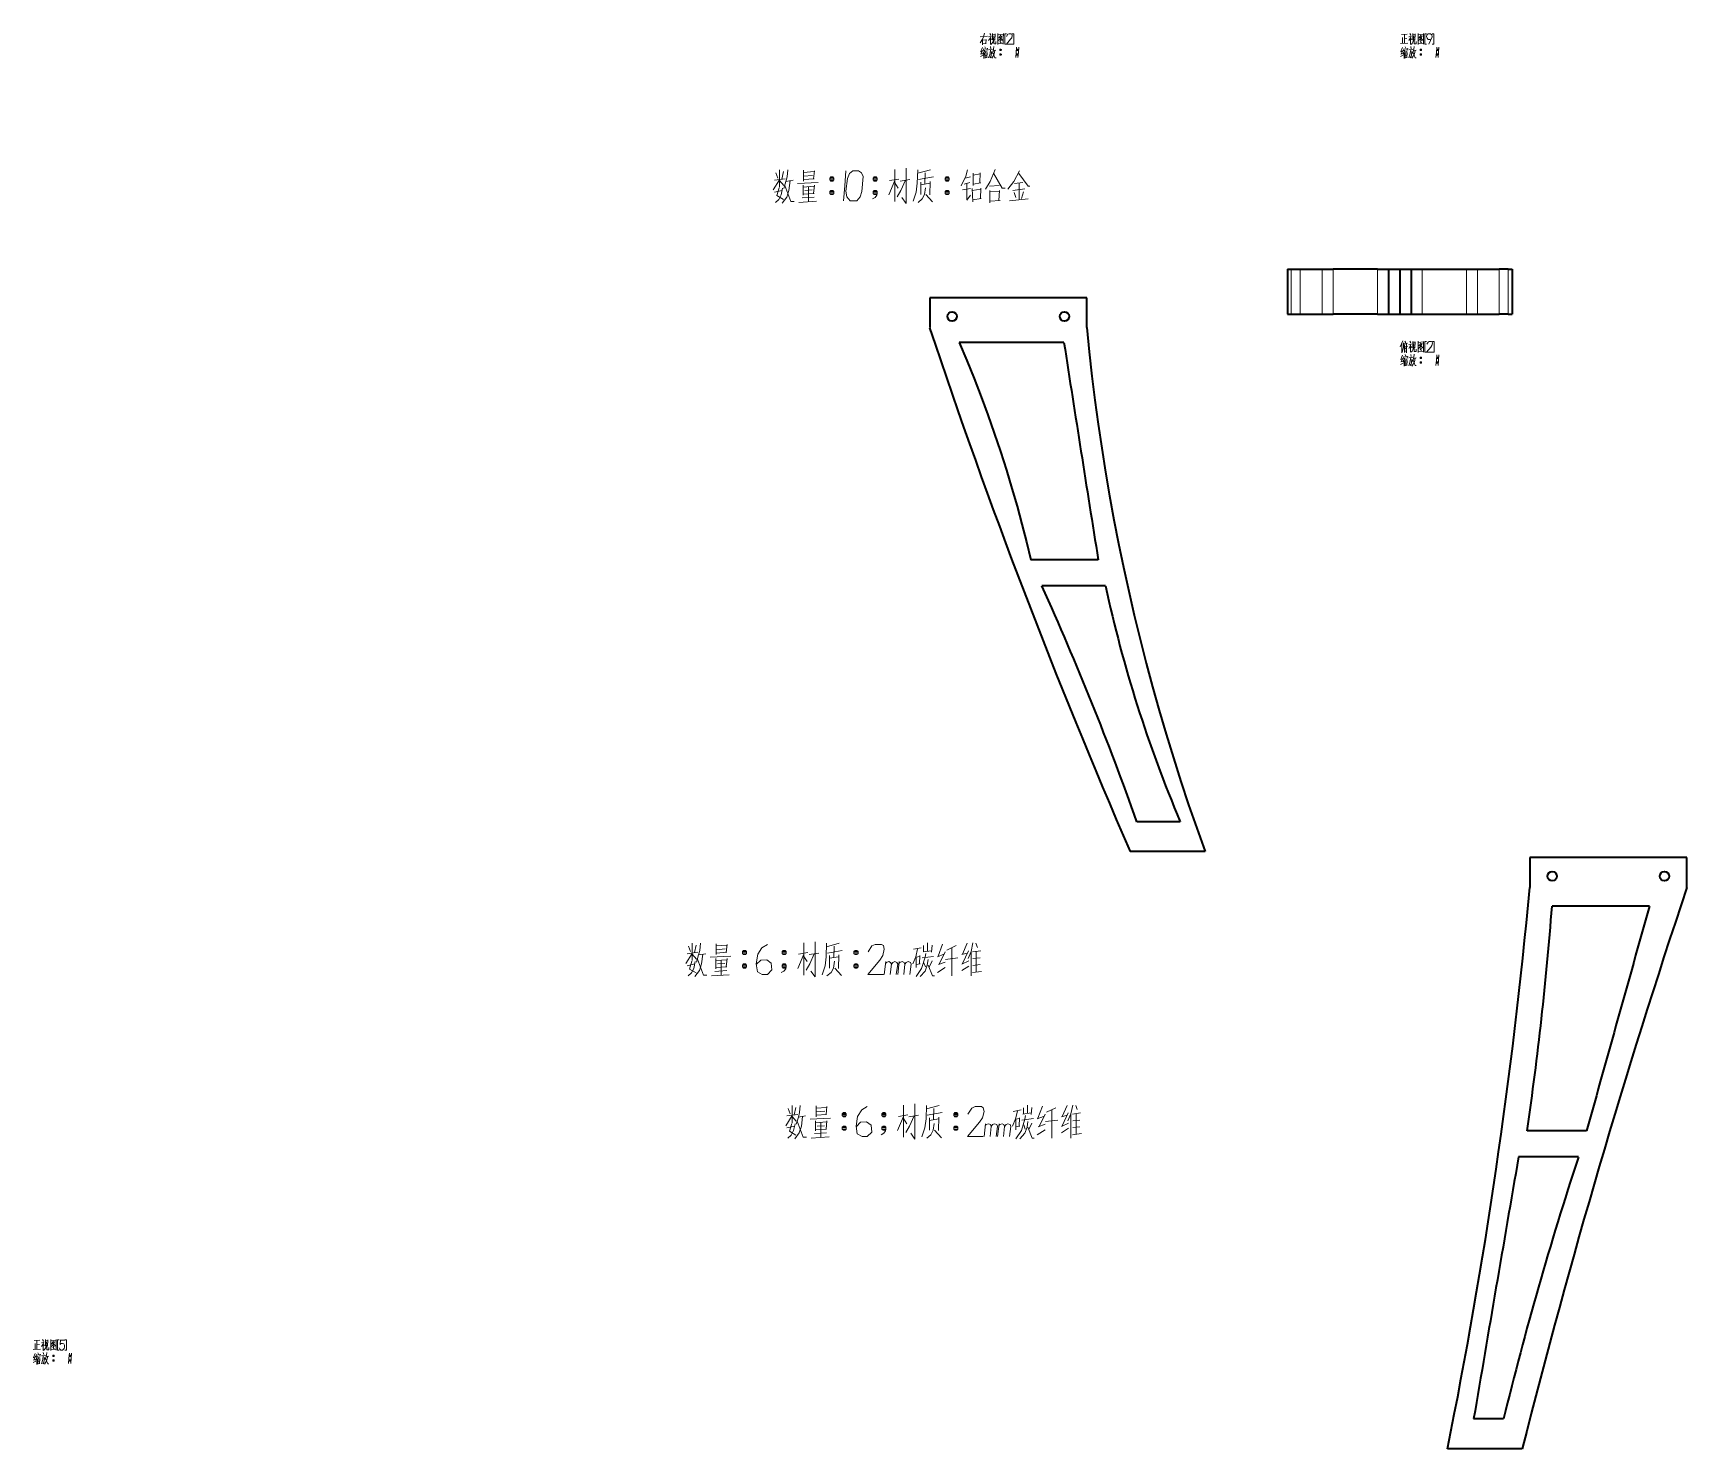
# Model space of a CAD drawing. Extents: x 45 to 1154, y 28 to 802.
# Drawn here: x 229.3 to 671.2, y 27.5 to 405.8 of the extents above; entities that cross this region are included whole.
import ezdxf

# ---------------------------------------------------------------- set-up
doc = ezdxf.new("R2010")
doc.units = 0

msp = doc.modelspace()

# ---------------------------------------------------------------- linework, layer by layer
at = {"color": 7, "lineweight": 35, "ltscale": 0.025}
for p, q in [((564.5, 342.76), (565.5, 342.76)), ((623.5, 342.76), (624.5, 342.76)), ((564.5, 330.76), (565.5, 330.76)), ((623.5, 330.76), (624.5, 330.76))]:
    msp.add_line(p, q, dxfattribs=at)
at = {"color": 7, "lineweight": 35, "ltscale": 0.3}
for p, q in [((564.5, 342.76), (564.5, 330.76)), ((591.48, 342.76), (591.48, 330.76)), ((594.5, 342.76), (594.5, 330.76)), ((597.52, 342.76), (597.52, 330.76)), ((624.5, 342.76), (624.5, 330.76))]:
    msp.add_line(p, q, dxfattribs=at)
at = {"color": 7, "lineweight": 35, "ltscale": 0.060306}
for p, q in [((565.5, 342.76), (567.91, 342.76)), ((623.5, 342.76), (621.09, 342.76)), ((565.5, 330.76), (567.91, 330.76)), ((623.5, 330.76), (621.09, 330.76))]:
    msp.add_line(p, q, dxfattribs=at)
at = {"color": 7, "lineweight": 13, "ltscale": 0.3}
for p, q in [((565.5, 342.76), (565.5, 330.76)), ((567.91, 342.76), (567.91, 330.76)), ((573.76, 342.76), (573.76, 330.76)), ((576.69, 342.76), (576.69, 330.76)), ((588.5, 342.76), (588.5, 330.76)), ((600.5, 342.76), (600.5, 330.76)), ((612.31, 342.76), (612.31, 330.76)), ((615.24, 342.76), (615.24, 330.76)), ((621.09, 342.76), (621.09, 330.76)), ((623.5, 342.76), (623.5, 330.76))]:
    msp.add_line(p, q, dxfattribs=at)
at = {"color": 7, "lineweight": 35, "ltscale": 0.146248}
for p, q in [((567.91, 342.76), (573.76, 342.76)), ((615.24, 342.76), (621.09, 342.76)), ((567.91, 330.76), (573.76, 330.76)), ((615.24, 330.76), (621.09, 330.76))]:
    msp.add_line(p, q, dxfattribs=at)
at = {"color": 7, "lineweight": 35, "ltscale": 0.073125}
for p, q in [((573.76, 342.76), (576.69, 342.76)), ((612.31, 342.76), (615.24, 342.76)), ((573.76, 330.76), (576.69, 330.76)), ((612.31, 330.76), (615.24, 330.76))]:
    msp.add_line(p, q, dxfattribs=at)
at = {"color": 7, "lineweight": 35, "ltscale": 0.295319}
for p, q in [((588.5, 342.76), (576.69, 342.76)), ((600.5, 342.76), (612.31, 342.76)), ((588.5, 330.76), (576.69, 330.76)), ((600.5, 330.76), (612.31, 330.76))]:
    msp.add_line(p, q, dxfattribs=at)
at = {"color": 7, "lineweight": 35, "ltscale": 0.07444}
for p, q in [((588.5, 342.76), (591.48, 342.76)), ((597.52, 342.76), (600.5, 342.76)), ((588.5, 330.76), (591.48, 330.76)), ((597.52, 330.76), (600.5, 330.76))]:
    msp.add_line(p, q, dxfattribs=at)
at = {"color": 7, "lineweight": 35, "ltscale": 0.075563}
for p, q in [((591.48, 342.76), (594.5, 342.76)), ((594.5, 342.76), (597.52, 342.76)), ((591.48, 330.76), (594.5, 330.76)), ((594.5, 330.76), (597.52, 330.76))]:
    msp.add_line(p, q, dxfattribs=at)
at = {"color": 7, "lineweight": 35, "ltscale": 0.2}
for p, q in [((468.87, 335.12), (468.87, 327.12)), ((510.87, 327.12), (510.87, 335.12)), ((629.22, 185.54), (629.22, 177.54)), ((671.22, 177.54), (671.22, 185.54)), ((622.22, 35.54), (614.22, 35.54))]:
    msp.add_line(p, q, dxfattribs=at)
at = {"color": 7, "lineweight": 35}
for p, q in [((510.87, 335.12), (468.87, 335.12)), ((504.76, 323.12), (476.76, 323.12)), ((542.47, 187.12), (522.47, 187.12)), ((671.22, 185.54), (629.22, 185.54)), ((661.19, 172.54), (635.19, 172.54)), ((627.22, 27.54), (607.22, 27.54))]:
    msp.add_line(p, q, dxfattribs=at)
at = {"color": 7, "lineweight": 35, "ltscale": 0.45}
msp.add_line((513.9, 265.12), (495.9, 265.12), dxfattribs=at)
at = {"color": 7, "lineweight": 35, "ltscale": 0.425}
msp.add_line((515.87, 258.12), (498.87, 258.12), dxfattribs=at)
at = {"color": 7, "lineweight": 35, "ltscale": 0.289577}
msp.add_line((535.83, 195.12), (524.25, 195.12), dxfattribs=at)
at = {"color": 7, "lineweight": 35, "ltscale": 0.396048}
msp.add_line((644.39, 112.54), (628.55, 112.54), dxfattribs=at)
at = {"color": 7, "lineweight": 35, "ltscale": 0.4}
msp.add_line((642.22, 105.54), (626.22, 105.54), dxfattribs=at)
at = {"color": 7, "lineweight": 13}
for points in [[(482.36, 403.24), (482.95, 404.18)], [(482.39, 404.78), (484.35, 404.99)], [(482.95, 404.18), (483.27, 404.85)], [(483.02, 404.25), (483.02, 402.68)], [(483.02, 403.94), (483.93, 404.04)], [(483.93, 403.06), (483.02, 402.96)], [(483.55, 405.83), (483.27, 404.85)], [(483.97, 404.15), (483.86, 403.06)], [(485.26, 405.06), (485.09, 404.57), (484.6, 403.83)], [(484.63, 404.85), (485.19, 404.92)], [(484.91, 405.72), (485.19, 405.3)], [(485.09, 404.57), (485.09, 402.78)], [(485.09, 404.39), (485.4, 404.08)], [(485.12, 402.22), (485.23, 401.66)], [(485.19, 402.78), (485.47, 403.06)], [(485.47, 403.06), (485.72, 403.41)], [(485.68, 405.69), (485.68, 404.01)], [(486.35, 405.51), (485.68, 405.44)], [(485.89, 404.04), (485.72, 403.41)], [(486, 405.09), (485.89, 404.04)], [(486.03, 402.26), (485.96, 401.52)], [(486.03, 403.06), (486.03, 404.15)], [(486.17, 402.96), (486.03, 403.06)], [(486.59, 402.96), (486.17, 402.96)], [(486.28, 403.94), (486.35, 405.62)], [(486.59, 403.59), (486.59, 402.96)], [(487.12, 405.72), (487.12, 404.25), (487.12, 402.75)], [(487.12, 405.69), (487.12, 404.29), (487.12, 402.89)], [(488.59, 405.55), (487.12, 405.41)], [(487.12, 402.99), (488.48, 403.1)], [(487.19, 403.8), (487.68, 404.22)], [(487.89, 405.27), (487.33, 404.46)], [(487.64, 404.71), (488.34, 403.97)], [(487.64, 403.62), (487.99, 403.24)], [(487.68, 404.92), (488.13, 404.99)], [(487.68, 404.22), (487.89, 404.5)], [(487.75, 404.01), (487.99, 403.73)], [(487.89, 404.5), (488.24, 405.13)], [(488.34, 403.97), (488.52, 404.01)], [(488.55, 402.82), (488.55, 402.92), (488.48, 403.1)], [(488.55, 402.92), (488.55, 404.29), (488.59, 405.69)], [(489.39, 402.85), (488.94, 402.85), (488.94, 404.25), (488.94, 405.65), (489.39, 405.65)], [(490.86, 402.85), (489.39, 402.85), (490.51, 404.18), (490.79, 404.6), (490.93, 405.2), (490.86, 405.55), (490.69, 405.65), (490.09, 405.65), (489.78, 405.51), (489.43, 404.95)], [(490.93, 402.85), (491.39, 402.85), (491.39, 404.25), (491.39, 405.65), (490.93, 405.65)], [(594.67, 403.03), (596.64, 403.13)], [(594.96, 405.44), (596.46, 405.51)], [(595.23, 404.64), (595.23, 403.06)], [(595.72, 405.44), (595.72, 404.29), (595.72, 403.1)], [(595.72, 404.32), (596.35, 404.39)], [(597.54, 405.06), (597.37, 404.57), (596.88, 403.83)], [(596.91, 404.85), (597.47, 404.92)], [(597.2, 405.72), (597.47, 405.3)], [(597.37, 404.57), (597.37, 402.78)], [(597.37, 404.39), (597.68, 404.08)], [(597.41, 402.22), (597.51, 401.66)], [(597.47, 402.78), (597.76, 403.06)], [(597.76, 403.06), (598, 403.41)], [(597.97, 405.69), (597.97, 404.01)], [(598.63, 405.51), (597.97, 405.44)], [(598.17, 404.04), (598, 403.41)], [(598.28, 405.09), (598.17, 404.04)], [(598.32, 402.26), (598.24, 401.52)], [(598.32, 403.06), (598.32, 404.15)], [(598.46, 402.96), (598.32, 403.06)], [(598.88, 402.96), (598.46, 402.96)], [(598.56, 403.94), (598.63, 405.62)], [(598.88, 403.59), (598.88, 402.96)], [(599.4, 405.72), (599.4, 404.25), (599.4, 402.75)], [(599.4, 405.69), (599.4, 404.29), (599.4, 402.89)], [(600.87, 405.55), (599.4, 405.41)], [(599.4, 402.99), (600.77, 403.1)], [(599.47, 403.8), (599.96, 404.22)], [(600.17, 405.27), (599.61, 404.46)], [(599.92, 404.71), (600.62, 403.97)], [(599.92, 403.62), (600.28, 403.24)], [(599.96, 404.92), (600.41, 404.99)], [(599.96, 404.22), (600.17, 404.5)], [(600.03, 404.01), (600.28, 403.73)], [(600.17, 404.5), (600.52, 405.13)], [(600.62, 403.97), (600.8, 404.01)], [(600.84, 402.82), (600.84, 402.92), (600.77, 403.1)], [(600.84, 402.92), (600.84, 404.29), (600.87, 405.69)], [(601.67, 402.85), (601.22, 402.85), (601.22, 404.25), (601.22, 405.65), (601.67, 405.65)], [(602.93, 404.29), (602.55, 404.15), (602.06, 404.15), (601.78, 404.43), (601.67, 404.88), (601.82, 405.41), (602.09, 405.65), (602.72, 405.65), (603.08, 405.34), (603.15, 404.81), (602.3, 402.85)], [(603.15, 402.85), (603.6, 402.85), (603.6, 404.25), (603.6, 405.65), (603.15, 405.65)], [(482.43, 399.53), (483.13, 399.91)], [(482.88, 400.96), (482.46, 400.82)], [(482.95, 401.98), (482.5, 400.89)], [(482.53, 400.19), (483.06, 400.37)], [(483.02, 401.21), (482.57, 400.19)], [(483.34, 400.68), (483.02, 400.19)], [(483.27, 401.66), (483.16, 401.1)], [(483.27, 401.52), (484.32, 401.66)], [(483.51, 401.24), (483.34, 400.68)], [(483.37, 400.75), (483.37, 399.04)], [(483.58, 400.96), (484.28, 401.07)], [(483.65, 402.15), (483.83, 401.77)], [(483.65, 400.54), (483.69, 399.14)], [(483.65, 400.44), (484.18, 400.51)], [(483.69, 399.88), (484.07, 399.95)], [(484.14, 399.39), (483.72, 399.32)], [(483.9, 401), (483.83, 400.44)], [(484.21, 400.61), (484.14, 399.21)], [(484.35, 401.77), (484.21, 401.31)], [(485.12, 401.38), (485.02, 400.47), (484.91, 400.05), (484.6, 399.18)], [(484.63, 401.31), (485.68, 401.45)], [(485.44, 400.89), (485.33, 400.05), (485.19, 399.21), (484.98, 399.49)], [(485.05, 400.72), (485.44, 400.79)], [(485.82, 399.63), (485.44, 399.11)], [(485.82, 400.89), (485.65, 400.33)], [(485.75, 400.65), (486.31, 399.21)], [(485.96, 401.52), (485.82, 400.89)], [(486.1, 400.26), (485.82, 399.63)], [(485.89, 401.14), (486.59, 401.28)], [(486.31, 401.21), (486.1, 400.26)], [(486.31, 399.21), (486.63, 399.21)], [(487.64, 401.35), (488.03, 401.35)], [(487.64, 400.09), (488.03, 400.09)], [(487.68, 401.45), (487.99, 401.45)], [(487.68, 401.21), (487.99, 401.21)], [(487.68, 400.19), (487.99, 400.19)], [(487.68, 399.95), (487.99, 399.95)], [(492.09, 402.08), (491.98, 400.68), (491.88, 399.28)], [(492.09, 401.35), (492.47, 401.35)], [(492.09, 400.09), (492.47, 400.09)], [(492.12, 401.45), (492.44, 401.45)], [(492.12, 401.21), (492.44, 401.21)], [(492.12, 400.19), (492.44, 400.19)], [(492.12, 399.95), (492.44, 399.95)], [(492.68, 402.08), (492.58, 400.68), (492.47, 399.28)], [(594.71, 399.53), (595.41, 399.91)], [(595.16, 400.96), (594.74, 400.82)], [(595.23, 401.98), (594.78, 400.89)], [(594.82, 400.19), (595.34, 400.37)], [(595.3, 401.21), (594.85, 400.19)], [(595.62, 400.68), (595.3, 400.19)], [(595.55, 401.66), (595.45, 401.1)], [(595.55, 401.52), (596.6, 401.66)], [(595.79, 401.24), (595.62, 400.68)], [(595.66, 400.75), (595.66, 399.04)], [(595.86, 400.96), (596.57, 401.07)], [(595.93, 402.15), (596.11, 401.77)], [(595.93, 400.54), (595.97, 399.14)], [(595.93, 400.44), (596.46, 400.51)], [(595.97, 399.88), (596.35, 399.95)], [(596.42, 399.39), (596.01, 399.32)], [(596.18, 401), (596.11, 400.44)], [(596.49, 400.61), (596.42, 399.21)], [(596.64, 401.77), (596.49, 401.31)], [(597.41, 401.38), (597.3, 400.47), (597.2, 400.05), (596.88, 399.18)], [(596.91, 401.31), (597.97, 401.45)], [(597.72, 400.89), (597.61, 400.05), (597.47, 399.21), (597.27, 399.49)], [(597.34, 400.72), (597.72, 400.79)], [(598.1, 399.63), (597.72, 399.11)], [(598.1, 400.89), (597.93, 400.33)], [(598.03, 400.65), (598.59, 399.21)], [(598.24, 401.52), (598.1, 400.89)], [(598.39, 400.26), (598.1, 399.63)], [(598.17, 401.14), (598.88, 401.28)], [(598.59, 401.21), (598.39, 400.26)], [(598.59, 399.21), (598.91, 399.21)], [(599.92, 401.35), (600.31, 401.35)], [(599.92, 400.09), (600.31, 400.09)], [(599.96, 401.45), (600.28, 401.45)], [(599.96, 401.21), (600.28, 401.21)], [(599.96, 400.19), (600.28, 400.19)], [(599.96, 399.95), (600.28, 399.95)], [(604.37, 402.08), (604.27, 400.68), (604.16, 399.28)], [(604.37, 401.35), (604.76, 401.35)], [(604.37, 400.09), (604.76, 400.09)], [(604.41, 401.45), (604.72, 401.45)], [(604.41, 401.21), (604.72, 401.21)], [(604.41, 400.19), (604.72, 400.19)], [(604.41, 399.95), (604.72, 399.95)], [(604.97, 402.08), (604.86, 400.68), (604.76, 399.28)], [(427.37, 366.5), (430.27, 366.9)], [(427.77, 368.5), (428.27, 367.1)], [(428.77, 369.3), (428.77, 364.7)], [(429.77, 368.8), (429.37, 366.8)], [(430.77, 367.4), (430.47, 366.2)], [(430.97, 369.3), (430.77, 367.4)], [(435.17, 369.2), (435.17, 366.3)], [(435.17, 368.6), (437.97, 368.8)], [(435.17, 367.6), (437.57, 367.8)], [(437.97, 366.9), (435.17, 366.7)], [(438.07, 369), (437.87, 366.9)], [(442.17, 366.9), (443.27, 366.9)], [(442.27, 367.2), (443.17, 367.2)], [(446.47, 369), (446.17, 365), (445.87, 361)], [(453.77, 366.9), (454.87, 366.9)], [(453.87, 367.2), (454.77, 367.2)], [(459.57, 360.8), (459.57, 365.1), (459.57, 369.4)], [(462.57, 369.7), (462.57, 365), (462.57, 360.3)], [(465.67, 369.3), (465.57, 365.7), (465.27, 363.3), (464.47, 360.9)], [(469.07, 369.3), (465.67, 368.4)], [(465.87, 366.7), (469.87, 367.4)], [(467.57, 365.5), (467.67, 368.5)], [(472.97, 366.9), (474.07, 366.9)], [(473.07, 367.2), (473.97, 367.2)], [(478.97, 369.3), (478.57, 367.6), (477.27, 365)], [(478.37, 367.1), (479.77, 367.4)], [(480.47, 368.4), (480.47, 365.1)], [(482.37, 368.2), (480.47, 367.9)], [(482.27, 365.8), (482.37, 368.5)], [(486.37, 369.4), (485.07, 366.2)], [(485.97, 368.4), (488.27, 364.4)], [(492.87, 369), (491.37, 366.2)], [(492.67, 368.3), (495.17, 364.9)], [(428.77, 366.6), (427.07, 363.9)], [(427.37, 363.3), (429.47, 363.8)], [(428.67, 364.5), (428.07, 362.4)], [(428.07, 362.4), (429.77, 361.4)], [(429.17, 362.6), (428.57, 361.4)], [(428.77, 366.4), (429.87, 365.1)], [(429.57, 364.4), (429.17, 362.6)], [(430.47, 366.2), (429.87, 364.3)], [(430.17, 365.1), (431.77, 360.8)], [(430.47, 366.2), (432.37, 366.5)], [(431.27, 363.8), (430.67, 362)], [(431.57, 366.4), (431.27, 363.8)], [(433.57, 365.6), (439.07, 365.9)], [(435.07, 365.2), (435.07, 362.5)], [(435.07, 364.7), (437.97, 364.9)], [(437.97, 363), (435.07, 362.8)], [(435.47, 363.8), (437.47, 363.9)], [(436.47, 364.8), (436.47, 360.8)], [(438.07, 365.2), (437.87, 363)], [(442.17, 363.3), (443.27, 363.3)], [(442.27, 366.5), (443.17, 366.5)], [(442.27, 363.6), (443.17, 363.6)], [(442.27, 362.9), (443.17, 362.9)], [(454.87, 363), (454.77, 362.5), (454.27, 361.9), (453.57, 361.5)], [(453.77, 363.3), (454.87, 363.3)], [(453.87, 366.5), (454.77, 366.5)], [(453.87, 363.6), (454.77, 363.6)], [(453.87, 362.9), (454.77, 362.9)], [(457.97, 362.6), (459.57, 366.4)], [(460.67, 366.8), (458.17, 366.4)], [(460.47, 364.4), (459.57, 365.8)], [(461.17, 363.8), (460.17, 362.1)], [(460.97, 366.3), (463.57, 366.7)], [(462.37, 366.5), (461.17, 363.8)], [(467.77, 364.5), (467.47, 362.7), (466.87, 361.5), (465.77, 360.6)], [(466.47, 366), (466.47, 362.7)], [(468.87, 365.7), (466.47, 365.3)], [(467.87, 362.7), (469.67, 360.7)], [(468.97, 366.2), (468.87, 362.6)], [(472.97, 363.3), (474.07, 363.3)], [(473.07, 366.5), (473.97, 366.5)], [(473.07, 363.6), (473.97, 363.6)], [(473.07, 362.9), (473.97, 362.9)], [(477.67, 363.9), (479.77, 364.3)], [(478.07, 365.5), (479.57, 365.9)], [(478.77, 365.7), (478.77, 361.3)], [(479.77, 362.5), (478.77, 361.2)], [(480.27, 364.3), (480.37, 360.7)], [(482.57, 364.1), (480.27, 363.8)], [(480.47, 365.5), (482.57, 365.8)], [(482.57, 364.4), (482.47, 361.6)], [(482.47, 361.6), (482.57, 364.3)], [(485.07, 366.2), (483.77, 364.1)], [(484.87, 364.9), (487.47, 365.1)], [(484.97, 363.8), (484.97, 360.5)], [(484.97, 363.4), (487.57, 363.6)], [(487.57, 363.8), (487.37, 361.1)], [(488.27, 364.4), (489.07, 364.4)], [(491.37, 366.2), (489.77, 364.1)], [(494.27, 364.2), (491.07, 363.8)], [(491.47, 363.2), (491.87, 361.9)], [(491.57, 365.6), (493.77, 365.9)], [(492.77, 361.3), (492.77, 365.8)], [(493.37, 361.6), (493.97, 363.4)], [(495.17, 364.9), (495.67, 364.9)], [(428.57, 361.4), (427.67, 360.6)], [(430.67, 362), (429.47, 360.4)], [(431.77, 360.8), (432.67, 360.8)], [(433.87, 360.6), (438.67, 360.9)], [(434.77, 361.8), (437.97, 362)], [(462.57, 360.3), (461.47, 361.9)], [(480.37, 361.3), (482.67, 361.6)], [(484.97, 361.1), (484.97, 360.9)], [(484.97, 360.9), (487.67, 361.1)], [(490.17, 361), (495.17, 361.5)], [(595.3, 323.58), (594.6, 321.97)], [(595.06, 322.92), (595.06, 321.69), (595.06, 320.43)], [(595.48, 323.09), (595.45, 321.8)], [(595.48, 322.85), (596.6, 323.02)], [(595.86, 322.74), (595.76, 322.22)], [(595.86, 323.55), (596.08, 323.06)], [(596.32, 322.85), (596.32, 321.66), (596.32, 320.43)], [(597.54, 322.81), (597.37, 322.32), (596.88, 321.59)], [(596.91, 322.6), (597.47, 322.67)], [(597.2, 323.48), (597.47, 323.06)], [(597.97, 323.44), (597.97, 321.76)], [(598.63, 323.27), (597.97, 323.2)], [(598.28, 322.85), (598.17, 321.8)], [(598.56, 321.69), (598.63, 323.37)], [(599.4, 323.48), (599.4, 322.01), (599.4, 320.5)], [(599.4, 323.44), (599.4, 322.04), (599.4, 320.64)], [(600.87, 323.3), (599.4, 323.16)], [(600.17, 323.02), (599.61, 322.22)], [(599.96, 322.67), (600.41, 322.74)], [(600.17, 322.25), (600.52, 322.88)], [(600.84, 320.68), (600.84, 322.04), (600.87, 323.44)], [(601.67, 320.61), (601.22, 320.61), (601.22, 322.01), (601.22, 323.41), (601.67, 323.41)], [(603.15, 320.61), (601.67, 320.61), (602.79, 321.94), (603.08, 322.36), (603.22, 322.95), (603.15, 323.3), (602.97, 323.41), (602.38, 323.41), (602.06, 323.27), (601.71, 322.71)], [(603.22, 320.61), (603.67, 320.61), (603.67, 322.01), (603.67, 323.41), (603.22, 323.41)], [(595.16, 318.72), (594.74, 318.58)], [(595.23, 319.73), (594.78, 318.65)], [(595.3, 318.96), (594.85, 317.95)], [(595.34, 321.17), (595.16, 320.54)], [(595.62, 318.44), (595.3, 317.95)], [(595.45, 321.8), (595.34, 321.17)], [(595.55, 319.42), (595.45, 318.86)], [(595.76, 322.22), (595.52, 321.76)], [(595.55, 319.28), (596.6, 319.42)], [(595.79, 319), (595.62, 318.44)], [(595.66, 318.51), (595.66, 316.79)], [(595.76, 322.22), (595.76, 320.47)], [(595.86, 322.04), (596.67, 322.18)], [(595.86, 318.72), (596.57, 318.82)], [(595.93, 321.8), (596.08, 321.38)], [(595.93, 319.91), (596.11, 319.52)], [(595.93, 318.3), (595.97, 316.9)], [(595.93, 318.19), (596.46, 318.26)], [(596.32, 320.43), (596.04, 320.89)], [(596.18, 318.75), (596.11, 318.19)], [(596.49, 318.37), (596.42, 316.97)], [(596.64, 319.52), (596.49, 319.07)], [(597.41, 319.14), (597.3, 318.23), (597.2, 317.81), (596.88, 316.93)], [(596.91, 319.07), (597.97, 319.21)], [(597.72, 318.65), (597.61, 317.81), (597.47, 316.97), (597.27, 317.25)], [(597.34, 318.47), (597.72, 318.54)], [(597.37, 322.32), (597.37, 320.54)], [(597.37, 322.15), (597.68, 321.83)], [(597.41, 319.98), (597.51, 319.42)], [(597.47, 320.54), (597.76, 320.82)], [(597.76, 320.82), (598, 321.17)], [(598.1, 318.65), (597.93, 318.09)], [(598.17, 321.8), (598, 321.17)], [(598.03, 318.4), (598.59, 316.97)], [(598.24, 319.28), (598.1, 318.65)], [(598.17, 318.89), (598.88, 319.03)], [(598.32, 320.01), (598.24, 319.28)], [(598.32, 320.82), (598.32, 321.9)], [(598.46, 320.71), (598.32, 320.82)], [(598.59, 318.96), (598.39, 318.02)], [(598.88, 320.71), (598.46, 320.71)], [(598.88, 321.34), (598.88, 320.71)], [(599.4, 320.75), (600.77, 320.85)], [(599.47, 321.55), (599.96, 321.97)], [(599.92, 322.46), (600.62, 321.73)], [(599.92, 321.38), (600.28, 320.99)], [(599.92, 319.1), (600.31, 319.1)], [(599.96, 321.97), (600.17, 322.25)], [(599.96, 319.21), (600.28, 319.21)], [(599.96, 318.96), (600.28, 318.96)], [(600.03, 321.76), (600.28, 321.48)], [(600.62, 321.73), (600.8, 321.76)], [(600.84, 320.57), (600.84, 320.68), (600.77, 320.85)], [(604.37, 319.84), (604.27, 318.44), (604.16, 317.04)], [(604.37, 319.1), (604.76, 319.1)], [(604.41, 319.21), (604.72, 319.21)], [(604.41, 318.96), (604.72, 318.96)], [(604.97, 319.84), (604.86, 318.44), (604.76, 317.04)], [(594.71, 317.28), (595.41, 317.67)], [(594.82, 317.95), (595.34, 318.12)], [(595.97, 317.63), (596.35, 317.7)], [(596.42, 317.14), (596.01, 317.07)], [(598.1, 317.39), (597.72, 316.86)], [(598.39, 318.02), (598.1, 317.39)], [(598.59, 316.97), (598.91, 316.97)], [(599.92, 317.84), (600.31, 317.84)], [(599.96, 317.95), (600.28, 317.95)], [(599.96, 317.7), (600.28, 317.7)], [(604.37, 317.84), (604.76, 317.84)], [(604.41, 317.95), (604.72, 317.95)], [(604.41, 317.7), (604.72, 317.7)], [(405.43, 159.93), (403.73, 157.23)], [(404.03, 159.83), (406.93, 160.23)], [(404.43, 161.83), (404.93, 160.43)], [(405.43, 162.63), (405.43, 158.03)], [(405.43, 159.73), (406.53, 158.43)], [(406.43, 162.13), (406.03, 160.13)], [(407.13, 159.53), (406.53, 157.63)], [(407.43, 160.73), (407.13, 159.53)], [(407.13, 159.53), (409.03, 159.83)], [(407.63, 162.63), (407.43, 160.73)], [(408.23, 159.73), (407.93, 157.13)], [(410.23, 158.93), (415.73, 159.23)], [(411.83, 162.53), (411.83, 159.63)], [(411.83, 161.93), (414.63, 162.13)], [(411.83, 160.93), (414.23, 161.13)], [(414.63, 160.23), (411.83, 160.03)], [(414.73, 162.33), (414.53, 160.23)], [(418.83, 160.23), (419.93, 160.23)], [(418.93, 160.53), (419.83, 160.53)], [(418.93, 159.83), (419.83, 159.83)], [(425.53, 162.33), (424.03, 161.43), (422.93, 159.73), (422.53, 157.13), (422.83, 155.03), (424.13, 154.33), (425.53, 154.33), (426.73, 155.53), (426.53, 157.33), (425.33, 158.23), (423.73, 158.13), (422.63, 157.03)], [(429.43, 160.23), (430.53, 160.23)], [(429.53, 160.53), (430.43, 160.53)], [(429.53, 159.83), (430.43, 159.83)], [(433.63, 155.93), (435.23, 159.73)], [(436.33, 160.13), (433.83, 159.73)], [(435.23, 154.13), (435.23, 158.43), (435.23, 162.73)], [(436.13, 157.73), (435.23, 159.13)], [(436.63, 159.63), (439.23, 160.03)], [(438.03, 159.83), (436.83, 157.13)], [(438.23, 163.03), (438.23, 158.33), (438.23, 153.63)], [(441.33, 162.63), (441.23, 159.03), (440.93, 156.63), (440.13, 154.23)], [(444.73, 162.63), (441.33, 161.73)], [(441.53, 160.03), (445.53, 160.73)], [(442.13, 159.33), (442.13, 156.03)], [(443.23, 158.83), (443.33, 161.83)], [(444.63, 159.53), (444.53, 155.93)], [(448.63, 160.23), (449.73, 160.23)], [(448.73, 160.53), (449.63, 160.53)], [(448.73, 159.83), (449.63, 159.83)], [(456.53, 154.33), (452.33, 154.33), (455.53, 158.13), (456.33, 159.33), (456.73, 161.03), (456.53, 162.03), (456.03, 162.33), (454.33, 162.33), (453.43, 161.93), (452.43, 160.33)], [(466.63, 161.43), (464.53, 161.03)], [(465.63, 161.13), (465.13, 159.03)], [(465.23, 158.93), (466.13, 159.13)], [(466.23, 159.33), (466.13, 157.13)], [(466.83, 158.73), (469.93, 159.13)], [(469.33, 160.63), (467.13, 160.33)], [(467.23, 160.43), (467.23, 162.03)], [(467.83, 159.93), (467.63, 158.93)], [(468.33, 162.73), (468.33, 160.63)], [(469.33, 160.23), (469.53, 162.13)], [(470.93, 159.03), (472.63, 159.73)], [(472.33, 162.43), (471.13, 159.23)], [(473.03, 160.33), (471.43, 157.03)], [(475.93, 162.03), (473.43, 160.83)], [(474.83, 161.43), (474.83, 157.73), (474.83, 153.93)], [(477.43, 159.63), (478.93, 160.03)], [(478.93, 162.63), (477.63, 159.73)], [(479.23, 160.63), (477.63, 157.23)], [(479.93, 160.43), (479.13, 158.53)], [(480.43, 162.73), (479.93, 160.43)], [(479.93, 160.33), (479.93, 153.93)], [(482.53, 160.63), (480.33, 160.33)], [(481.63, 161.53), (481.23, 162.63)], [(481.33, 160.43), (481.33, 155.03)], [(404.03, 156.63), (406.13, 157.13)], [(405.23, 154.73), (404.33, 153.93)], [(405.33, 157.83), (404.73, 155.73)], [(404.73, 155.73), (406.43, 154.73)], [(405.83, 155.93), (405.23, 154.73)], [(406.23, 157.73), (405.83, 155.93)], [(407.33, 155.33), (406.13, 153.73)], [(406.83, 158.43), (408.43, 154.13)], [(407.93, 157.13), (407.33, 155.33)], [(411.43, 155.13), (414.63, 155.33)], [(411.73, 158.53), (411.73, 155.83)], [(411.73, 158.03), (414.63, 158.23)], [(414.63, 156.33), (411.73, 156.13)], [(412.13, 157.13), (414.13, 157.23)], [(413.13, 158.13), (413.13, 154.13)], [(414.73, 158.53), (414.53, 156.33)], [(418.83, 156.63), (419.93, 156.63)], [(418.93, 156.93), (419.83, 156.93)], [(418.93, 156.23), (419.83, 156.23)], [(430.53, 156.33), (430.43, 155.83), (429.93, 155.23), (429.23, 154.83)], [(429.43, 156.63), (430.53, 156.63)], [(429.53, 156.93), (430.43, 156.93)], [(429.53, 156.23), (430.43, 156.23)], [(436.83, 157.13), (435.83, 155.43)], [(438.23, 153.63), (437.13, 155.23)], [(443.43, 157.83), (443.13, 156.03), (442.53, 154.83), (441.43, 153.93)], [(444.53, 159.03), (442.13, 158.63)], [(443.53, 156.03), (445.33, 154.03)], [(448.63, 156.63), (449.73, 156.63)], [(448.73, 156.93), (449.63, 156.93)], [(448.73, 156.23), (449.63, 156.23)], [(457.13, 157.73), (456.73, 154.33)], [(457.13, 157.33), (457.33, 157.53), (457.93, 157.73), (458.43, 157.53), (458.63, 157.03), (458.33, 154.33)], [(458.63, 157.03), (459.03, 157.53), (459.53, 157.73), (460.13, 157.53), (460.33, 157.03), (459.93, 154.33)], [(460.73, 157.73), (460.33, 154.33)], [(460.73, 157.33), (460.93, 157.53), (461.53, 157.73), (462.03, 157.53), (462.23, 157.03), (461.93, 154.33)], [(462.23, 157.03), (462.63, 157.53), (463.13, 157.73), (463.73, 157.53), (463.93, 157.03), (463.53, 154.33)], [(465.13, 159.03), (464.33, 157.13)], [(465.23, 159.03), (465.23, 156.13)], [(465.23, 153.73), (466.73, 155.93), (467.63, 158.93)], [(465.23, 156.93), (466.33, 157.13)], [(466.33, 153.73), (467.63, 155.23), (468.23, 156.83), (468.43, 158.33)], [(467.33, 157.43), (467.73, 156.33)], [(468.43, 156.83), (469.63, 153.93), (470.13, 153.93)], [(469.53, 157.93), (468.73, 156.23)], [(470.93, 154.83), (473.03, 156.13)], [(471.23, 156.93), (473.03, 157.63)], [(473.13, 158.33), (476.43, 158.73)], [(477.43, 157.03), (479.33, 157.93)], [(477.43, 155.33), (479.33, 156.53)], [(480.33, 154.83), (482.73, 155.13)], [(480.43, 158.53), (482.33, 158.73)], [(480.43, 156.73), (482.33, 156.93)], [(408.43, 154.13), (409.33, 154.13)], [(410.53, 153.93), (415.33, 154.23)], [(461.9, 110.8), (461.9, 115.1), (461.9, 119.4)], [(464.9, 119.7), (464.9, 115), (464.9, 110.3)], [(495, 119.4), (495, 117.3)], [(507.1, 119.4), (506.6, 117.1)], [(432.1, 116.6), (430.4, 113.9)], [(430.7, 116.5), (433.6, 116.9)], [(431.1, 118.5), (431.6, 117.1)], [(432.1, 119.3), (432.1, 114.7)], [(432.1, 116.4), (433.2, 115.1)], [(433.1, 118.8), (432.7, 116.8)], [(433.8, 116.2), (433.2, 114.3)], [(433.5, 115.1), (435.1, 110.8)], [(434.1, 117.4), (433.8, 116.2)], [(433.8, 116.2), (435.7, 116.5)], [(434.3, 119.3), (434.1, 117.4)], [(434.9, 116.4), (434.6, 113.8)], [(436.9, 115.6), (442.4, 115.9)], [(438.4, 115.2), (438.4, 112.5)], [(438.5, 119.2), (438.5, 116.3)], [(438.5, 118.6), (441.3, 118.8)], [(438.5, 117.6), (440.9, 117.8)], [(441.3, 116.9), (438.5, 116.7)], [(441.4, 119), (441.2, 116.9)], [(441.4, 115.2), (441.2, 113)], [(445.5, 116.9), (446.6, 116.9)], [(445.6, 117.2), (446.5, 117.2)], [(445.6, 116.5), (446.5, 116.5)], [(452.2, 119), (450.7, 118.1), (449.6, 116.4), (449.2, 113.8), (449.5, 111.7), (450.8, 111), (452.2, 111), (453.4, 112.2), (453.2, 114), (452, 114.9), (450.4, 114.8), (449.3, 113.7)], [(456.1, 116.9), (457.2, 116.9)], [(456.2, 117.2), (457.1, 117.2)], [(456.2, 116.5), (457.1, 116.5)], [(460.3, 112.6), (461.9, 116.4)], [(463, 116.8), (460.5, 116.4)], [(462.8, 114.4), (461.9, 115.8)], [(463.3, 116.3), (465.9, 116.7)], [(464.7, 116.5), (463.5, 113.8)], [(468, 119.3), (467.9, 115.7), (467.6, 113.3), (466.8, 110.9)], [(471.4, 119.3), (468, 118.4)], [(468.2, 116.7), (472.2, 117.4)], [(468.8, 116), (468.8, 112.7)], [(471.2, 115.7), (468.8, 115.3)], [(469.9, 115.5), (470, 118.5)], [(471.3, 116.2), (471.2, 112.6)], [(475.3, 116.9), (476.4, 116.9)], [(475.4, 117.2), (476.3, 117.2)], [(475.4, 116.5), (476.3, 116.5)], [(483.2, 111), (479, 111), (482.2, 114.8), (483, 116), (483.4, 117.7), (483.2, 118.7), (482.7, 119), (481, 119), (480.1, 118.6), (479.1, 117)], [(491.8, 115.7), (491, 113.8)], [(493.3, 118.1), (491.2, 117.7)], [(492.3, 117.8), (491.8, 115.7)], [(491.9, 115.6), (492.8, 115.8)], [(491.9, 115.7), (491.9, 112.8)], [(491.9, 110.4), (493.4, 112.6), (494.3, 115.6)], [(492.9, 116), (492.8, 113.8)], [(493, 110.4), (494.3, 111.9), (494.9, 113.5), (495.1, 115)], [(493.5, 115.4), (496.6, 115.8)], [(496, 117.3), (493.8, 117)], [(493.9, 117.1), (493.9, 118.7)], [(494.5, 116.6), (494.3, 115.6)], [(496, 116.9), (496.2, 118.8)], [(497.6, 115.7), (499.3, 116.4)], [(499, 119.1), (497.8, 115.9)], [(499.7, 117), (498.1, 113.7)], [(499.8, 115), (503.1, 115.4)], [(502.6, 118.7), (500.1, 117.5)], [(501.5, 118.1), (501.5, 114.4), (501.5, 110.6)], [(504.1, 116.3), (505.6, 116.7)], [(505.6, 119.3), (504.3, 116.4)], [(505.9, 117.3), (504.3, 113.9)], [(506.6, 117.1), (505.8, 115.2)], [(506.6, 117), (506.6, 110.6)], [(509.2, 117.3), (507, 117)], [(507.1, 115.2), (509, 115.4)], [(508.3, 118.2), (507.9, 119.3)], [(508, 117.1), (508, 111.7)], [(430.7, 113.3), (432.8, 113.8)], [(431.9, 111.4), (431, 110.6)], [(432, 114.5), (431.4, 112.4)], [(431.4, 112.4), (433.1, 111.4)], [(432.5, 112.6), (431.9, 111.4)], [(432.9, 114.4), (432.5, 112.6)], [(434, 112), (432.8, 110.4)], [(434.6, 113.8), (434, 112)], [(435.1, 110.8), (436, 110.8)], [(437.2, 110.6), (442, 110.9)], [(438.1, 111.8), (441.3, 112)], [(438.4, 114.7), (441.3, 114.9)], [(441.3, 113), (438.4, 112.8)], [(438.8, 113.8), (440.8, 113.9)], [(439.8, 114.8), (439.8, 110.8)], [(445.5, 113.3), (446.6, 113.3)], [(445.6, 113.6), (446.5, 113.6)], [(445.6, 112.9), (446.5, 112.9)], [(457.2, 113), (457.1, 112.5), (456.6, 111.9), (455.9, 111.5)], [(456.1, 113.3), (457.2, 113.3)], [(456.2, 113.6), (457.1, 113.6)], [(456.2, 112.9), (457.1, 112.9)], [(463.5, 113.8), (462.5, 112.1)], [(464.9, 110.3), (463.8, 111.9)], [(470.1, 114.5), (469.8, 112.7), (469.2, 111.5), (468.1, 110.6)], [(470.2, 112.7), (472, 110.7)], [(475.3, 113.3), (476.4, 113.3)], [(475.4, 113.6), (476.3, 113.6)], [(475.4, 112.9), (476.3, 112.9)], [(483.8, 114.4), (483.4, 111)], [(483.8, 114), (484, 114.2), (484.6, 114.4), (485.1, 114.2), (485.3, 113.7), (485, 111)], [(485.3, 113.7), (485.7, 114.2), (486.2, 114.4), (486.8, 114.2), (487, 113.7), (486.6, 111)], [(487.4, 114.4), (487, 111)], [(487.4, 114), (487.6, 114.2), (488.2, 114.4), (488.7, 114.2), (488.9, 113.7), (488.6, 111)], [(488.9, 113.7), (489.3, 114.2), (489.8, 114.4), (490.4, 114.2), (490.6, 113.7), (490.2, 111)], [(491.9, 113.6), (493, 113.8)], [(494, 114.1), (494.4, 113)], [(495.1, 113.5), (496.3, 110.6), (496.8, 110.6)], [(496.2, 114.6), (495.4, 112.9)], [(497.6, 111.5), (499.7, 112.8)], [(497.9, 113.6), (499.7, 114.3)], [(504.1, 113.7), (506, 114.6)], [(504.1, 112), (506, 113.2)], [(507, 111.5), (509.4, 111.8)], [(507.1, 113.4), (509, 113.6)], [(229.28, 54.1), (231.24, 54.2)], [(229.84, 53.05), (229.39, 51.96)], [(229.56, 56.51), (231.07, 56.58)], [(229.84, 55.71), (229.84, 54.13)], [(230.33, 56.51), (230.33, 55.36), (230.33, 54.17)], [(230.33, 55.39), (230.96, 55.46)], [(230.54, 53.22), (230.72, 52.84)], [(232.15, 56.13), (231.98, 55.64), (231.49, 54.9)], [(231.52, 55.92), (232.08, 55.99)], [(231.8, 56.79), (232.08, 56.37)], [(231.98, 55.64), (231.98, 53.85)], [(231.98, 55.46), (232.29, 55.15)], [(232.01, 53.29), (232.12, 52.73)], [(232.08, 53.85), (232.36, 54.13)], [(232.36, 54.13), (232.61, 54.48)], [(232.57, 56.76), (232.57, 55.08)], [(233.24, 56.58), (232.57, 56.51)], [(232.78, 55.11), (232.61, 54.48)], [(232.89, 56.16), (232.78, 55.11)], [(232.92, 53.33), (232.85, 52.59)], [(232.92, 54.13), (232.92, 55.22)], [(233.06, 54.03), (232.92, 54.13)], [(233.48, 54.03), (233.06, 54.03)], [(233.17, 55.01), (233.24, 56.69)], [(233.48, 54.66), (233.48, 54.03)], [(234.01, 56.79), (234.01, 55.32), (234.01, 53.82)], [(234.01, 56.76), (234.01, 55.36), (234.01, 53.96)], [(235.48, 56.62), (234.01, 56.48)], [(234.01, 54.06), (235.37, 54.17)], [(234.08, 54.87), (234.57, 55.29)], [(234.78, 56.34), (234.22, 55.53)], [(234.53, 55.78), (235.23, 55.04)], [(234.53, 54.69), (234.88, 54.31)], [(234.57, 55.99), (235.02, 56.06)], [(234.57, 55.29), (234.78, 55.57)], [(234.64, 55.08), (234.88, 54.8)], [(234.78, 55.57), (235.13, 56.2)], [(235.23, 55.04), (235.41, 55.08)], [(235.44, 53.89), (235.44, 53.99), (235.37, 54.17)], [(235.44, 53.99), (235.44, 55.36), (235.48, 56.76)], [(236.28, 53.92), (235.83, 53.92), (235.83, 55.32), (235.83, 56.72), (236.28, 56.72)], [(236.28, 54.55), (236.42, 54.17), (236.74, 53.92), (237.16, 53.92), (237.58, 54.34), (237.72, 54.76), (237.72, 55.22), (237.51, 55.6), (237.12, 55.74), (236.74, 55.67), (236.49, 55.46), (236.63, 56.72)], [(236.63, 56.58), (237.79, 56.58)], [(237.79, 53.92), (238.24, 53.92), (238.24, 55.32), (238.24, 56.72), (237.79, 56.72)], [(238.98, 53.15), (238.87, 51.75), (238.77, 50.35)], [(239.57, 53.15), (239.47, 51.75), (239.36, 50.35)], [(229.32, 50.6), (230.02, 50.98)], [(229.77, 52.03), (229.35, 51.89)], [(229.42, 51.26), (229.95, 51.44)], [(229.91, 52.28), (229.46, 51.26)], [(230.23, 51.75), (229.91, 51.26)], [(230.16, 52.73), (230.05, 52.17)], [(230.16, 52.59), (231.21, 52.73)], [(230.4, 52.31), (230.23, 51.75)], [(230.26, 51.82), (230.26, 50.11)], [(230.47, 52.03), (231.17, 52.14)], [(230.54, 51.61), (230.58, 50.21)], [(230.54, 51.51), (231.07, 51.58)], [(230.58, 50.95), (230.96, 51.02)], [(231.03, 50.46), (230.61, 50.39)], [(230.79, 52.07), (230.72, 51.51)], [(231.1, 51.68), (231.03, 50.28)], [(231.24, 52.84), (231.1, 52.38)], [(232.01, 52.45), (231.91, 51.54), (231.8, 51.12), (231.49, 50.25)], [(231.52, 52.38), (232.57, 52.52)], [(232.33, 51.96), (232.22, 51.12), (232.08, 50.28), (231.87, 50.56)], [(231.94, 51.79), (232.33, 51.86)], [(232.71, 50.7), (232.33, 50.18)], [(232.71, 51.96), (232.54, 51.4)], [(232.64, 51.72), (233.2, 50.28)], [(232.85, 52.59), (232.71, 51.96)], [(232.99, 51.33), (232.71, 50.7)], [(232.78, 52.21), (233.48, 52.35)], [(233.2, 52.28), (232.99, 51.33)], [(233.2, 50.28), (233.52, 50.28)], [(234.53, 52.42), (234.92, 52.42)], [(234.53, 51.16), (234.92, 51.16)], [(234.57, 52.52), (234.88, 52.52)], [(234.57, 52.28), (234.88, 52.28)], [(234.57, 51.26), (234.88, 51.26)], [(234.57, 51.02), (234.88, 51.02)], [(238.98, 52.42), (239.36, 52.42)], [(238.98, 51.16), (239.36, 51.16)], [(239.01, 52.52), (239.33, 52.52)], [(239.01, 52.28), (239.33, 52.28)], [(239.01, 51.26), (239.33, 51.26)], [(239.01, 51.02), (239.33, 51.02)]]:
    msp.add_lwpolyline(points, dxfattribs=at)
for points in [[(487.75, 401.14), (487.92, 401.14), (488.03, 401.24), (488.03, 401.42), (487.92, 401.52), (487.75, 401.52), (487.64, 401.42), (487.64, 401.24)], [(487.75, 399.88), (487.92, 399.88), (488.03, 399.98), (488.03, 400.16), (487.92, 400.26), (487.75, 400.26), (487.64, 400.16), (487.64, 399.98)], [(492.19, 401.14), (492.37, 401.14), (492.47, 401.24), (492.47, 401.42), (492.37, 401.52), (492.19, 401.52), (492.09, 401.42), (492.09, 401.24)], [(492.19, 399.88), (492.37, 399.88), (492.47, 399.98), (492.47, 400.16), (492.37, 400.26), (492.19, 400.26), (492.09, 400.16), (492.09, 399.98)], [(600.03, 401.14), (600.21, 401.14), (600.31, 401.24), (600.31, 401.42), (600.21, 401.52), (600.03, 401.52), (599.92, 401.42), (599.92, 401.24)], [(600.03, 399.88), (600.21, 399.88), (600.31, 399.98), (600.31, 400.16), (600.21, 400.26), (600.03, 400.26), (599.92, 400.16), (599.92, 399.98)], [(604.47, 401.14), (604.65, 401.14), (604.76, 401.24), (604.76, 401.42), (604.65, 401.52), (604.47, 401.52), (604.37, 401.42), (604.37, 401.24)], [(604.47, 399.88), (604.65, 399.88), (604.76, 399.98), (604.76, 400.16), (604.65, 400.26), (604.47, 400.26), (604.37, 400.16), (604.37, 399.98)], [(442.47, 366.3), (442.97, 366.3), (443.27, 366.6), (443.27, 367.1), (442.97, 367.4), (442.47, 367.4), (442.17, 367.1), (442.17, 366.6)], [(449.37, 361), (450.27, 362.1), (450.77, 363.5), (451.07, 367.5), (450.67, 368.5), (449.87, 369), (448.37, 369), (447.47, 368.3), (446.87, 367), (446.47, 363.6), (446.77, 362.1), (447.67, 361)], [(454.07, 366.3), (454.57, 366.3), (454.87, 366.6), (454.87, 367.1), (454.57, 367.4), (454.07, 367.4), (453.77, 367.1), (453.77, 366.6)], [(473.27, 366.3), (473.77, 366.3), (474.07, 366.6), (474.07, 367.1), (473.77, 367.4), (473.27, 367.4), (472.97, 367.1), (472.97, 366.6)], [(442.47, 362.7), (442.97, 362.7), (443.27, 363), (443.27, 363.5), (442.97, 363.8), (442.47, 363.8), (442.17, 363.5), (442.17, 363)], [(454.07, 362.7), (454.57, 362.7), (454.87, 363), (454.87, 363.5), (454.57, 363.8), (454.07, 363.8), (453.77, 363.5), (453.77, 363)], [(473.27, 362.7), (473.77, 362.7), (474.07, 363), (474.07, 363.5), (473.77, 363.8), (473.27, 363.8), (472.97, 363.5), (472.97, 363)], [(600.03, 318.89), (600.21, 318.89), (600.31, 319), (600.31, 319.17), (600.21, 319.28), (600.03, 319.28), (599.92, 319.17), (599.92, 319)], [(604.47, 318.89), (604.65, 318.89), (604.76, 319), (604.76, 319.17), (604.65, 319.28), (604.47, 319.28), (604.37, 319.17), (604.37, 319)], [(600.03, 317.63), (600.21, 317.63), (600.31, 317.74), (600.31, 317.91), (600.21, 318.02), (600.03, 318.02), (599.92, 317.91), (599.92, 317.74)], [(604.47, 317.63), (604.65, 317.63), (604.76, 317.74), (604.76, 317.91), (604.65, 318.02), (604.47, 318.02), (604.37, 317.91), (604.37, 317.74)], [(419.13, 159.63), (419.63, 159.63), (419.93, 159.93), (419.93, 160.43), (419.63, 160.73), (419.13, 160.73), (418.83, 160.43), (418.83, 159.93)], [(429.73, 159.63), (430.23, 159.63), (430.53, 159.93), (430.53, 160.43), (430.23, 160.73), (429.73, 160.73), (429.43, 160.43), (429.43, 159.93)], [(448.93, 159.63), (449.43, 159.63), (449.73, 159.93), (449.73, 160.43), (449.43, 160.73), (448.93, 160.73), (448.63, 160.43), (448.63, 159.93)], [(419.13, 156.03), (419.63, 156.03), (419.93, 156.33), (419.93, 156.83), (419.63, 157.13), (419.13, 157.13), (418.83, 156.83), (418.83, 156.33)], [(429.73, 156.03), (430.23, 156.03), (430.53, 156.33), (430.53, 156.83), (430.23, 157.13), (429.73, 157.13), (429.43, 156.83), (429.43, 156.33)], [(448.93, 156.03), (449.43, 156.03), (449.73, 156.33), (449.73, 156.83), (449.43, 157.13), (448.93, 157.13), (448.63, 156.83), (448.63, 156.33)], [(445.8, 116.3), (446.3, 116.3), (446.6, 116.6), (446.6, 117.1), (446.3, 117.4), (445.8, 117.4), (445.5, 117.1), (445.5, 116.6)], [(456.4, 116.3), (456.9, 116.3), (457.2, 116.6), (457.2, 117.1), (456.9, 117.4), (456.4, 117.4), (456.1, 117.1), (456.1, 116.6)], [(475.6, 116.3), (476.1, 116.3), (476.4, 116.6), (476.4, 117.1), (476.1, 117.4), (475.6, 117.4), (475.3, 117.1), (475.3, 116.6)], [(445.8, 112.7), (446.3, 112.7), (446.6, 113), (446.6, 113.5), (446.3, 113.8), (445.8, 113.8), (445.5, 113.5), (445.5, 113)], [(456.4, 112.7), (456.9, 112.7), (457.2, 113), (457.2, 113.5), (456.9, 113.8), (456.4, 113.8), (456.1, 113.5), (456.1, 113)], [(475.6, 112.7), (476.1, 112.7), (476.4, 113), (476.4, 113.5), (476.1, 113.8), (475.6, 113.8), (475.3, 113.5), (475.3, 113)], [(234.64, 52.21), (234.81, 52.21), (234.92, 52.31), (234.92, 52.49), (234.81, 52.59), (234.64, 52.59), (234.53, 52.49), (234.53, 52.31)], [(234.64, 50.95), (234.81, 50.95), (234.92, 51.05), (234.92, 51.23), (234.81, 51.33), (234.64, 51.33), (234.53, 51.23), (234.53, 51.05)], [(239.08, 52.21), (239.26, 52.21), (239.36, 52.31), (239.36, 52.49), (239.26, 52.59), (239.08, 52.59), (238.98, 52.49), (238.98, 52.31)], [(239.08, 50.95), (239.26, 50.95), (239.36, 51.05), (239.36, 51.23), (239.26, 51.33), (239.08, 51.33), (238.98, 51.23), (238.98, 51.05)]]:
    msp.add_lwpolyline(points, close=True, dxfattribs=at)
at = {"color": 7, "lineweight": 35}
for points in [[(510.87, 327.12), (511.52, 320.65), (512.24, 314.19), (513.04, 307.75), (513.91, 301.33), (514.85, 294.92), (515.87, 288.53), (516.95, 282.15), (518.11, 275.79), (519.35, 269.45), (520.65, 263.12), (522.06, 256.7), (523.54, 250.29), (525.09, 243.9), (526.72, 237.52), (528.42, 231.17), (530.21, 224.82), (532.06, 218.5), (533.99, 212.19), (536, 205.9), (538.08, 199.62), (540.24, 193.36), (542.47, 187.12)], [(476.76, 323.12), (478.78, 318.33), (480.73, 313.51), (482.61, 308.67), (484.41, 303.81), (486.13, 298.92), (487.78, 294.01), (489.36, 289.08), (490.87, 284.12), (492.22, 279.4), (493.51, 274.66), (494.74, 269.9), (495.9, 265.12)]]:
    msp.add_lwpolyline(points, dxfattribs=at)
for centre in [(474.87, 330.12), (504.87, 330.12), (635.22, 180.54), (665.22, 180.54)]:
    msp.add_circle(centre, 1.25, dxfattribs=at)
for centre, radius, start, end in [((2053.09, 853.42), 1669.36, 198.37725, 203.52423), ((10752.03, 1907.52), 10369.03, 188.789301, 189.113735), ((-235.74, -74.47), 806.39, 19.53101, 24.35841), ((854.56, 330.8), 346.4, 192.1109, 203.0586), ((-775.63, 306.98), 1410.8, 348.57581, 354.73577), ((2610.05, -472.63), 2044.94, 161.46142, 165.84232), ((-281.89, 243.73), 919.84, 351.8007, 355.56154), ((61568.44, -16916.03), 63259.08, 164.3276169, 164.3840615), ((22040.23, -3601.46), 21732.49, 170.178794, 170.366037), ((1533.81, -187.06), 938.37, 161.83152, 166.27777)]:
    msp.add_arc(centre, radius, start, end, dxfattribs=at)

doc.saveas('drawing.dxf')
